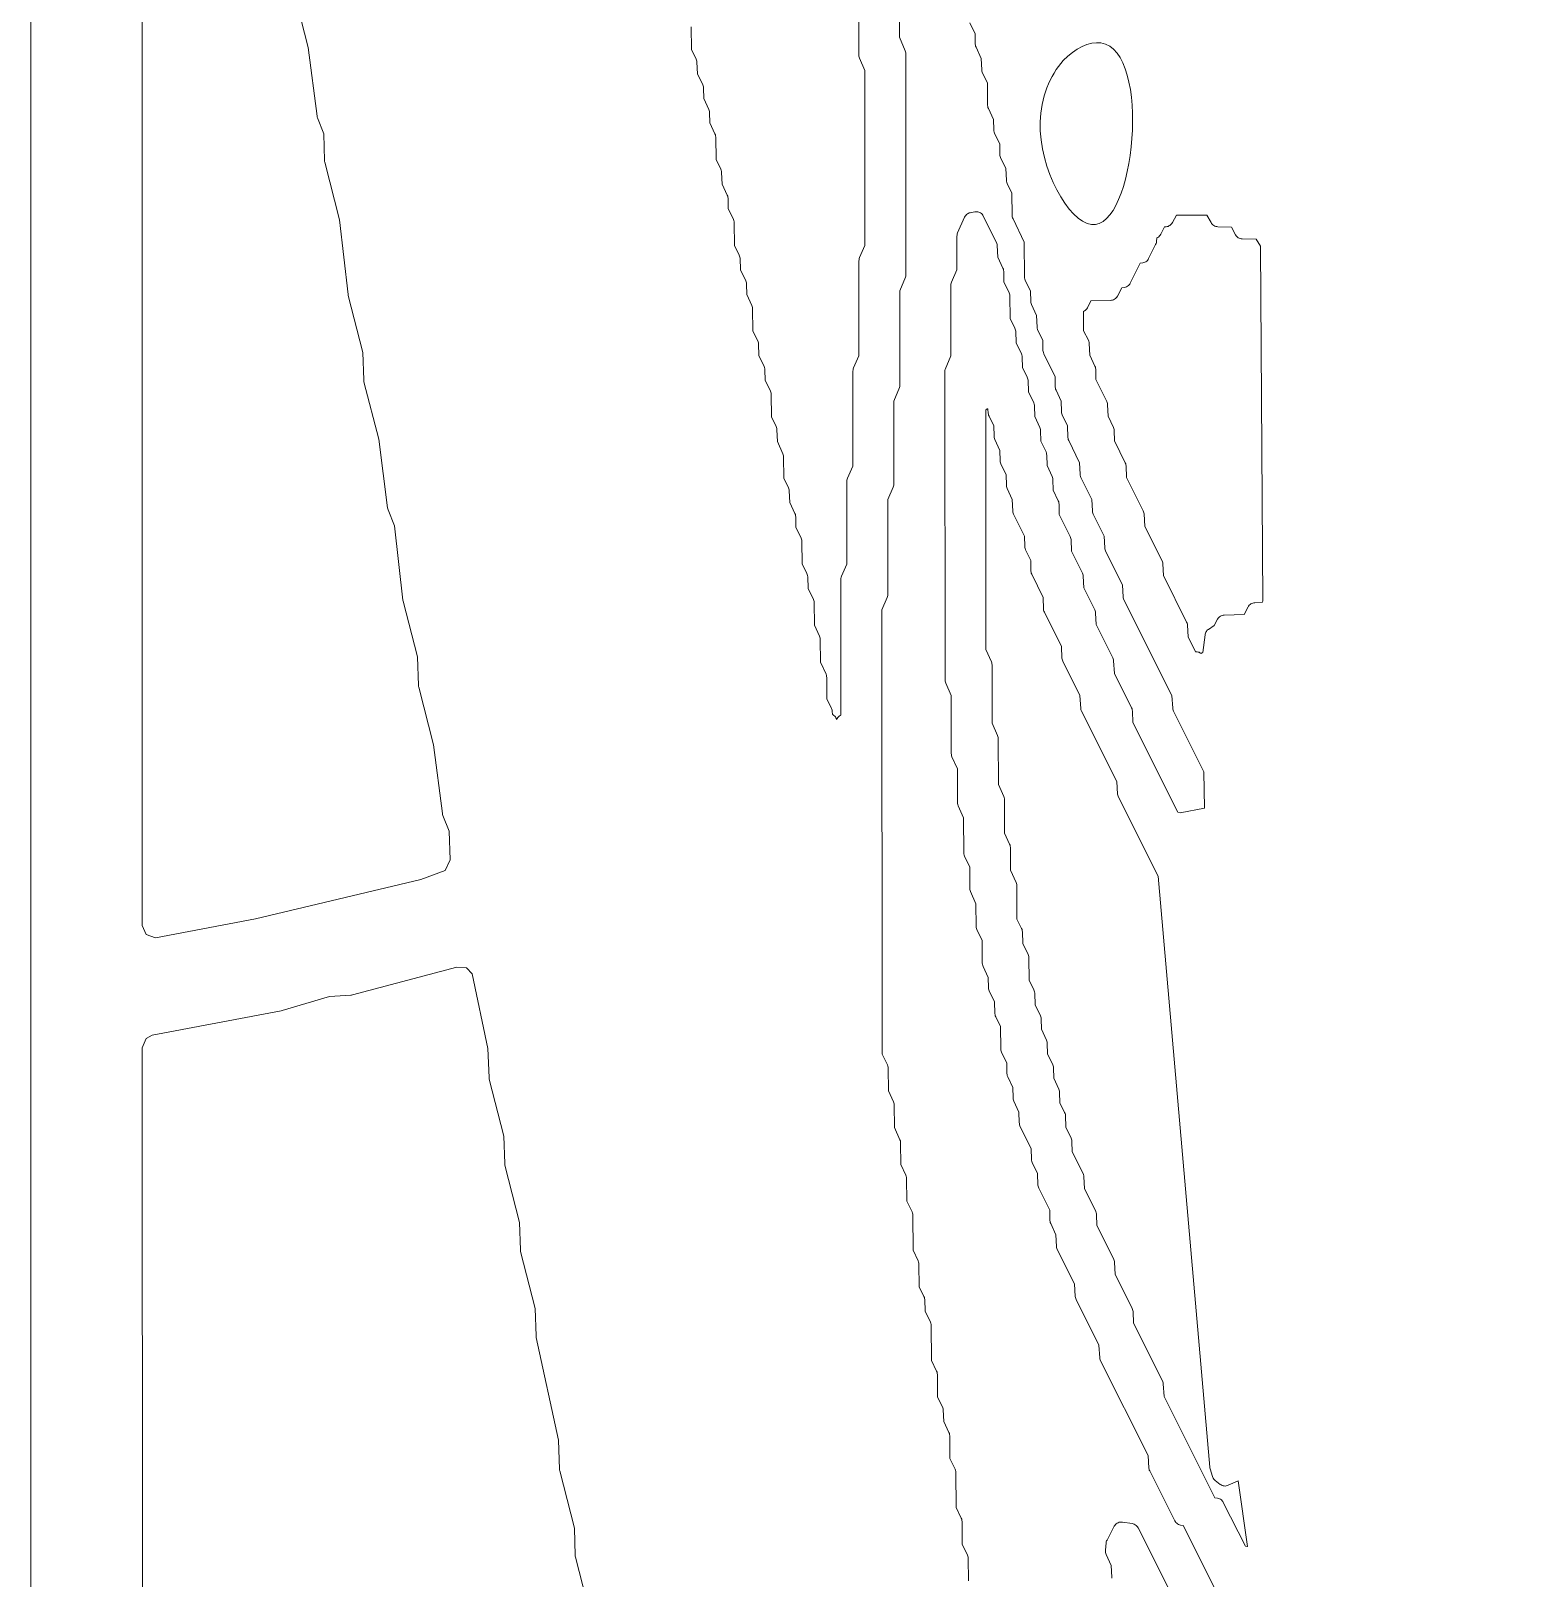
# Model space of a CAD drawing. Header units: inches. Extents: x 36 to 80.1, y 17.3 to 55.9.
# Drawn here: x 36.248 to 41.015, y 36.322 to 41.257 of the extents above; entities that cross this region are included whole.
import ezdxf

# ---------------------------------------------------------------- set-up
doc = ezdxf.new("R2010")
doc.units = ezdxf.units.IN
doc.layers.add('01_ORIGINAL_CAD', color=7, linetype='CONTINUOUS', lineweight=20)
doc.layers.add('03_ADDED_AREAS_SAME_COMPOSITION', color=7, linetype='CONTINUOUS', lineweight=15)

msp = doc.modelspace()

# ---------------------------------------------------------------- linework, layer by layer
at = {"layer": '01_ORIGINAL_CAD'}
msp.add_line((36.2477, 17.9065), (36.2477, 55.9005), dxfattribs=at)
msp.add_lwpolyline([(44.2832, 37.0838, 0.090917), (40.9305, 45.9685, -0.652582), (40.9305, 49.0108, -0.158741), (45.0035, 48.4251, -0.098355), (47.824, 46.2028), (47.7547, 46.078)], format="xyb", dxfattribs=at)
msp.add_arc((22.064, 33.1953), 21.6191, 354.05829, 36.03187, dxfattribs=at)
at = {"layer": '03_ADDED_AREAS_SAME_COMPOSITION'}
for points in [[(37.0854, 41.3884), (37.1324, 41.205), (37.1609, 40.9856), (37.1615, 40.9827), (37.1624, 40.9798), (37.1821, 40.9296), (37.1846, 40.8439), (37.1848, 40.8411), (37.1854, 40.8384), (37.2323, 40.6551), (37.2597, 40.4168), (37.2604, 40.4134), (37.307, 40.2312), (37.3096, 40.1439), (37.3098, 40.1411), (37.3104, 40.1384), (37.3574, 39.955), (37.3859, 39.7356), (37.3865, 39.7327), (37.3874, 39.7298), (37.4075, 39.6786), (37.4347, 39.4418), (37.4354, 39.4384), (37.4811, 39.2609), (37.4846, 39.1687), (37.4848, 39.166), (37.4854, 39.1634), (37.5324, 38.98), (37.5609, 38.7606), (37.5615, 38.7577), (37.5624, 38.7548), (37.5821, 38.7045), (37.5857, 38.6127), (37.5694, 38.5791), (37.4915, 38.5503), (36.9639, 38.4244), (36.6448, 38.3646), (36.6157, 38.3745), (36.6028, 38.4038), (36.6028, 43.7139)], [(39.2393, 36.3126), (39.2385, 36.3847), (39.2382, 36.3883), (39.2374, 36.3918), (39.2361, 36.3951), (39.2197, 36.4299), (39.2188, 36.502), (39.2185, 36.5055), (39.2177, 36.509), (39.2164, 36.5123), (39.2, 36.5471), (39.1991, 36.6582), (39.1988, 36.6618), (39.198, 36.6653), (39.1967, 36.6687), (39.1803, 36.7035), (39.1795, 36.7756), (39.1792, 36.7792), (39.1784, 36.7826), (39.1771, 36.786), (39.1605, 36.8212), (39.1588, 36.8583), (39.1584, 36.8617), (39.1576, 36.8651), (39.1563, 36.8683), (39.141, 36.8992), (39.1402, 36.971), (39.1399, 36.9746), (39.1391, 36.9781), (39.1378, 36.9814), (39.1214, 37.0162), (39.1205, 37.1273), (39.1202, 37.1309), (39.1194, 37.1344), (39.1181, 37.1378), (39.1015, 37.173), (39.0999, 37.2101), (39.0995, 37.2135), (39.0986, 37.2169), (39.0973, 37.2201), (39.0821, 37.251), (39.0812, 37.3228), (39.0809, 37.3264), (39.0801, 37.3298), (39.0788, 37.3332), (39.0624, 37.3679), (39.0615, 37.4791), (39.0613, 37.4827), (39.0604, 37.4862), (39.0592, 37.4895), (39.0427, 37.5243), (39.0419, 37.5964), (39.0416, 37.6), (39.0408, 37.6035), (39.0395, 37.6068), (39.0231, 37.6415), (39.0229, 37.7094), (39.0226, 37.7128), (39.0219, 37.7162), (39.0207, 37.7194), (39.0034, 37.7586), (39.0026, 37.8309), (39.0023, 37.8345), (39.0015, 37.838), (39.0002, 37.8413), (38.9838, 37.8761), (38.9829, 37.9482), (38.9826, 37.9518), (38.9818, 37.9552), (38.9805, 37.9586), (38.9642, 37.9933), (38.9628, 39.411), (38.98, 39.4501), (38.9811, 39.4533), (38.9818, 39.4567), (38.9821, 39.4602), (38.982, 39.7629), (38.9992, 39.802), (39.0003, 39.8052), (39.0011, 39.8086), (39.0013, 39.812), (39.0012, 40.0761), (39.0189, 40.1197), (39.0199, 40.1227), (39.0205, 40.1259), (39.0207, 40.1291), (39.0204, 40.428), (39.0381, 40.4716), (39.0391, 40.4746), (39.0397, 40.4778), (39.0399, 40.481), (39.0393, 41.1847), (39.0391, 41.188), (39.0384, 41.1911), (39.0374, 41.1942), (39.0197, 41.2377), (39.0192, 41.5017)], [(38.8888, 41.4439), (38.8892, 41.1802), (38.8895, 41.1768), (38.8902, 41.1734), (38.8914, 41.1702), (38.9086, 41.1312), (38.9091, 40.5732), (38.892, 40.5342), (38.8908, 40.5309), (38.8901, 40.5276), (38.8898, 40.5241), (38.8899, 40.2213), (38.8728, 40.1823), (38.8716, 40.179), (38.8709, 40.1757), (38.8706, 40.1722), (38.8707, 39.8694), (38.8536, 39.8304), (38.8524, 39.8271), (38.8517, 39.8238), (38.8514, 39.8203), (38.8515, 39.5566), (38.8343, 39.5176), (38.8331, 39.5143), (38.8324, 39.5109), (38.8322, 39.5075), (38.8324, 39.0749), (38.83, 39.0737), (38.8271, 39.0717), (38.8245, 39.0693), (38.8223, 39.0666), (38.8205, 39.0635), (38.8192, 39.0611), (38.8166, 39.066), (38.8148, 39.0689), (38.8127, 39.0715), (38.8102, 39.0738), (38.8074, 39.0757), (38.8055, 39.0766), (38.8049, 39.0868), (38.8045, 39.09), (38.8036, 39.0932), (38.8024, 39.0963), (38.7872, 39.1271), (38.7869, 39.1947), (38.7867, 39.1982), (38.7859, 39.2015), (38.7848, 39.2048), (38.7675, 39.2439), (38.7666, 39.3163), (38.7663, 39.3198), (38.7655, 39.3233), (38.7642, 39.3266), (38.7478, 39.3615), (38.747, 39.4335), (38.7467, 39.4371), (38.7459, 39.4406), (38.7446, 39.4439), (38.728, 39.4791), (38.7263, 39.5163), (38.7259, 39.5197), (38.7251, 39.523), (38.7238, 39.5262), (38.7085, 39.5571), (38.7077, 39.6289), (38.7074, 39.6325), (38.7066, 39.636), (38.7053, 39.6393), (38.6888, 39.6743), (38.6881, 39.7074), (38.6878, 39.7109), (38.687, 39.7142), (38.6857, 39.7175), (38.6691, 39.7527), (38.6674, 39.7898), (38.667, 39.7933), (38.6662, 39.7966), (38.6649, 39.7998), (38.6497, 39.8306), (38.6494, 39.8983), (38.6492, 39.9017), (38.6485, 39.9051), (38.6473, 39.9083), (38.6298, 39.9478), (38.6282, 39.9853), (38.6278, 39.9887), (38.6269, 39.992), (38.6256, 39.9952), (38.6104, 40.0261), (38.6095, 40.098), (38.6092, 40.1015), (38.6084, 40.105), (38.6072, 40.1083), (38.5907, 40.1433), (38.5899, 40.1764), (38.5896, 40.1799), (38.5888, 40.1833), (38.5875, 40.1865), (38.5709, 40.2217), (38.5693, 40.2589), (38.5689, 40.2623), (38.568, 40.2656), (38.5667, 40.2688), (38.5515, 40.2997), (38.5506, 40.3716), (38.5504, 40.3751), (38.5496, 40.3786), (38.5483, 40.3819), (38.5318, 40.4169), (38.531, 40.45), (38.5307, 40.4535), (38.5299, 40.4568), (38.5286, 40.4601), (38.512, 40.4953), (38.5104, 40.5325), (38.51, 40.5359), (38.5091, 40.5392), (38.5078, 40.5424), (38.4926, 40.5733), (38.4918, 40.6451), (38.4915, 40.6487), (38.4907, 40.6522), (38.4894, 40.6555), (38.4729, 40.6905), (38.4721, 40.7236), (38.4718, 40.727), (38.471, 40.7304), (38.4698, 40.7337), (38.4531, 40.7689), (38.4515, 40.806), (38.4511, 40.8095), (38.4502, 40.8128), (38.4489, 40.816), (38.4337, 40.8469), (38.4329, 40.9187), (38.4326, 40.9223), (38.4318, 40.9258), (38.4305, 40.9291), (38.414, 40.9641), (38.4132, 40.9972), (38.4129, 41.0006), (38.4121, 41.004), (38.4109, 41.0073), (38.3944, 41.0422), (38.3936, 41.0753), (38.3933, 41.0788), (38.3925, 41.0822), (38.3912, 41.0854), (38.3746, 41.1206), (38.373, 41.1578), (38.3726, 41.1612), (38.3717, 41.1646), (38.3704, 41.1677), (38.3552, 41.1986), (38.3544, 41.2705)], [(39.2439, 41.2834), (39.2604, 41.2484), (39.2611, 41.2153), (39.2614, 41.2118), (39.2622, 41.2084), (39.2635, 41.2052), (39.2801, 41.17), (39.2818, 41.1328), (39.2822, 41.1294), (39.283, 41.1261), (39.2843, 41.1229), (39.2996, 41.092), (39.3004, 41.0202), (39.3007, 41.0166), (39.3015, 41.0131), (39.3028, 41.0098), (39.3193, 40.9748), (39.32, 40.9417), (39.3203, 40.9383), (39.3211, 40.9349), (39.3224, 40.9316), (39.3389, 40.8967), (39.3396, 40.8636), (39.3399, 40.8601), (39.3407, 40.8567), (39.342, 40.8534), (39.3586, 40.8182), (39.3603, 40.7811), (39.3607, 40.7777), (39.3615, 40.7743), (39.3628, 40.7711), (39.3781, 40.7402), (39.3789, 40.6684), (39.3792, 40.6647), (39.3801, 40.6612), (39.3814, 40.6578), (39.4173, 40.584), (39.4182, 40.4731), (39.4185, 40.4695), (39.4193, 40.466), (39.4206, 40.4626), (39.437, 40.4277), (39.4378, 40.3945), (39.4381, 40.3911), (39.4389, 40.3877), (39.4402, 40.3844), (39.4568, 40.3492), (39.4584, 40.3121), (39.4588, 40.3087), (39.4597, 40.3053), (39.461, 40.3021), (39.4763, 40.2711), (39.477, 40.2382), (39.4774, 40.2346), (39.4782, 40.2312), (39.4795, 40.2278), (39.5155, 40.1539), (39.5162, 40.121), (39.5165, 40.1175), (39.5173, 40.1141), (39.5186, 40.1109), (39.5351, 40.0759), (39.5358, 40.0428), (39.5362, 40.0393), (39.537, 40.036), (39.5382, 40.0327), (39.5548, 39.9975), (39.5565, 39.9604), (39.5569, 39.9569), (39.5578, 39.9535), (39.5591, 39.9503), (39.594, 39.88), (39.5957, 39.8431), (39.5961, 39.8397), (39.597, 39.8363), (39.5983, 39.8331), (39.6332, 39.7628), (39.6349, 39.7259), (39.6353, 39.7224), (39.6361, 39.7191), (39.6375, 39.7159), (39.6724, 39.6455), (39.6741, 39.6087), (39.6745, 39.6052), (39.6754, 39.6018), (39.6767, 39.5986), (39.7312, 39.4892), (39.7329, 39.4524), (39.7333, 39.4489), (39.7341, 39.4455), (39.7355, 39.4423), (39.8881, 39.1373), (39.8909, 39.0968), (39.8914, 39.0935), (39.8923, 39.0904), (39.8935, 39.0873), (39.9908, 38.8932), (39.992, 38.7773), (39.9151, 38.7624), (39.9074, 38.7651), (39.7641, 39.0509), (39.7625, 39.0877), (39.7621, 39.0912), (39.7612, 39.0946), (39.7599, 39.0978), (39.7052, 39.2075), (39.7023, 39.248), (39.7019, 39.2512), (39.701, 39.2544), (39.6997, 39.2574), (39.6466, 39.3635), (39.6449, 39.4003), (39.6445, 39.4038), (39.6437, 39.4071), (39.6424, 39.4104), (39.6074, 39.4807), (39.6057, 39.5176), (39.6054, 39.521), (39.6045, 39.5244), (39.6032, 39.5276), (39.5682, 39.5979), (39.5665, 39.6348), (39.5662, 39.6382), (39.5653, 39.6416), (39.564, 39.6448), (39.5291, 39.7149), (39.5284, 39.7477), (39.5281, 39.7512), (39.5273, 39.7546), (39.526, 39.7578), (39.5095, 39.7928), (39.5088, 39.8259), (39.5084, 39.8294), (39.5076, 39.8328), (39.5064, 39.836), (39.4899, 39.8709), (39.4891, 39.9041), (39.4888, 39.9075), (39.488, 39.9109), (39.4868, 39.9142), (39.4703, 39.9491), (39.4695, 39.9822), (39.4692, 39.9857), (39.4684, 39.9891), (39.4671, 39.9923), (39.4507, 40.0273), (39.4499, 40.0604), (39.4496, 40.0639), (39.4488, 40.0672), (39.4475, 40.0705), (39.4309, 40.1057), (39.4293, 40.1428), (39.4289, 40.1463), (39.428, 40.1496), (39.4267, 40.1528), (39.4114, 40.1838), (39.4107, 40.2167), (39.4103, 40.2202), (39.4095, 40.2236), (39.4083, 40.2268), (39.3917, 40.262), (39.39, 40.2992), (39.3896, 40.3026), (39.3888, 40.3059), (39.3875, 40.3091), (39.3722, 40.34), (39.3714, 40.4119), (39.3711, 40.4154), (39.3703, 40.4189), (39.369, 40.4222), (39.3525, 40.4572), (39.3518, 40.4903), (39.3515, 40.4938), (39.3507, 40.4972), (39.3494, 40.5004), (39.3328, 40.5356), (39.3311, 40.5728), (39.3307, 40.5762), (39.3299, 40.5796), (39.3285, 40.5829), (39.2863, 40.667), (39.2847, 40.6698), (39.2827, 40.6724), (39.2804, 40.6747), (39.2778, 40.6767), (39.2749, 40.6783), (39.2719, 40.6795), (39.2688, 40.6804), (39.2656, 40.6808), (39.2623, 40.6808), (39.2591, 40.6804), (39.2451, 40.6776), (39.2418, 40.6767), (39.2386, 40.6753), (39.2357, 40.6736), (39.2331, 40.6715), (39.2307, 40.669), (39.2287, 40.6663), (39.2271, 40.6633), (39.2046, 40.613), (39.2034, 40.6097), (39.2027, 40.6063), (39.2025, 40.6028), (39.2024, 40.4955), (39.1852, 40.4564), (39.184, 40.4532), (39.1833, 40.4498), (39.1831, 40.4464), (39.1831, 40.2214), (39.1654, 40.1778), (39.1644, 40.1748), (39.1638, 40.1716), (39.1636, 40.1684), (39.1647, 39.1867), (39.165, 39.1833), (39.1657, 39.1799), (39.1669, 39.1767), (39.1841, 39.1377), (39.1845, 38.9522), (39.1847, 38.9487), (39.1855, 38.9453), (39.1866, 38.9421), (39.2039, 38.9031), (39.2042, 38.7958), (39.2044, 38.7924), (39.2052, 38.789), (39.2063, 38.7857), (39.2236, 38.7467), (39.2245, 38.6352), (39.2248, 38.6316), (39.2256, 38.6281), (39.2269, 38.6248), (39.2433, 38.59), (39.2435, 38.5221), (39.2438, 38.5187), (39.2445, 38.5154), (39.2457, 38.5121), (39.263, 38.473), (39.2638, 38.4006), (39.2641, 38.3971), (39.2649, 38.3936), (39.2662, 38.3902), (39.2826, 38.3554), (39.2835, 38.2834), (39.2838, 38.2798), (39.2846, 38.2763), (39.2859, 38.273), (39.3024, 38.238), (39.3031, 38.2049), (39.3034, 38.2015), (39.3042, 38.1981), (39.3055, 38.1948), (39.3221, 38.1596), (39.3237, 38.1225), (39.3241, 38.119), (39.325, 38.1157), (39.3263, 38.1125), (39.3415, 38.0816), (39.3424, 38.0098), (39.3427, 38.0062), (39.3435, 38.0027), (39.3448, 37.9994), (39.3612, 37.9645), (39.362, 37.9313), (39.3623, 37.9279), (39.3631, 37.9245), (39.3644, 37.9212), (39.3809, 37.8863), (39.3816, 37.8532), (39.3819, 37.8497), (39.3827, 37.8463), (39.384, 37.8431), (39.4005, 37.8081), (39.4012, 37.775), (39.4016, 37.7714), (39.4024, 37.768), (39.4037, 37.7646), (39.4397, 37.6907), (39.4404, 37.6578), (39.4407, 37.6543), (39.4415, 37.6509), (39.4428, 37.6477), (39.4594, 37.6125), (39.4611, 37.5753), (39.4615, 37.5719), (39.4623, 37.5685), (39.4637, 37.5653), (39.4985, 37.4952), (39.4992, 37.4624), (39.4996, 37.4589), (39.5004, 37.4555), (39.5016, 37.4523), (39.5182, 37.4171), (39.5199, 37.3799), (39.5203, 37.3765), (39.5212, 37.3731), (39.5225, 37.3699), (39.5772, 37.2602), (39.5801, 37.2197), (39.5805, 37.2164), (39.5814, 37.2133), (39.5826, 37.2102), (39.6555, 37.0648), (39.6584, 37.0243), (39.6589, 37.021), (39.6597, 37.0179), (39.661, 37.0149), (39.8122, 36.7131), (39.8151, 36.6727), (39.8155, 36.6694), (39.8164, 36.6662), (39.8177, 36.6632), (39.8977, 36.5042), (39.8994, 36.5013), (39.9014, 36.4987), (39.9038, 36.4964), (39.9065, 36.4944), (39.9094, 36.4928), (39.9125, 36.4916), (39.9157, 36.4908), (39.9244, 36.4893), (40.1114, 36.1163)], [(36.6073, 30.672), (36.6028, 38.0132), (36.615, 38.0427), (36.6345, 38.0532), (37.0467, 38.1316), (37.0492, 38.1322), (37.2005, 38.1775), (37.2684, 38.1812), (37.2709, 38.1814), (37.2735, 38.182), (37.6072, 38.2708), (37.6371, 38.2686), (37.6556, 38.2488), (37.7061, 38.0114), (37.7096, 37.9187), (37.7098, 37.916), (37.7104, 37.9134), (37.757, 37.7312), (37.7596, 37.6439), (37.7598, 37.6411), (37.7604, 37.6384), (37.807, 37.4562), (37.8096, 37.3689), (37.8098, 37.3661), (37.8104, 37.3634), (37.857, 37.1812), (37.8596, 37.0939), (37.8601, 37.0893), (37.9311, 36.7614), (37.9346, 36.6687), (37.9348, 36.666), (37.9354, 36.6634), (37.982, 36.4812), (37.9846, 36.3939), (37.9848, 36.3911), (37.9854, 36.3884), (38.0323, 36.2051)], [(40.505, 35.0362), (39.7806, 36.4817), (39.7788, 36.4846), (39.7767, 36.4873), (39.7743, 36.4897), (39.7715, 36.4917), (39.7685, 36.4933), (39.7653, 36.4945), (39.7619, 36.4952), (39.7303, 36.4999), (39.7269, 36.5002), (39.7234, 36.5), (39.7201, 36.4994), (39.7168, 36.4982), (39.7138, 36.4967), (39.711, 36.4947), (39.7084, 36.4924), (39.7063, 36.4898), (39.7045, 36.4868), (39.6814, 36.4429), (39.68, 36.44), (39.6791, 36.4369), (39.6786, 36.4337), (39.6763, 36.4101), (39.6761, 36.4067), (39.6765, 36.4033), (39.6773, 36.4001), (39.6785, 36.3969), (39.6951, 36.3617), (39.6968, 36.3246), (39.6972, 36.3211)]]:
    msp.add_lwpolyline(points, dxfattribs=at)
for points in [[(39.6068, 40.3628), (39.6092, 40.364), (39.6121, 40.366), (39.6147, 40.3684), (39.6169, 40.3712), (39.6187, 40.3742), (39.6299, 40.3963), (39.6928, 40.3977), (39.6961, 40.398), (39.6993, 40.3987), (39.7024, 40.3999), (39.7053, 40.4014), (39.708, 40.4034), (39.7104, 40.4056), (39.7125, 40.4082), (39.7143, 40.411), (39.7284, 40.4377), (39.7376, 40.4393), (39.7408, 40.4401), (39.7439, 40.4413), (39.7467, 40.4429), (39.7494, 40.4449), (39.7518, 40.4472), (39.7538, 40.4498), (39.7555, 40.4527), (39.7873, 40.516), (39.7961, 40.5176), (39.7993, 40.5184), (39.8024, 40.5196), (39.8053, 40.5212), (39.808, 40.5232), (39.8104, 40.5255), (39.8124, 40.5282), (39.8141, 40.531), (39.8366, 40.5762), (39.8379, 40.5793), (39.8388, 40.5825), (39.8392, 40.5858), (39.8399, 40.5972), (39.8403, 40.5973), (39.8435, 40.5989), (39.8464, 40.6009), (39.849, 40.6033), (39.8512, 40.6061), (39.853, 40.6091), (39.8647, 40.6322), (39.8701, 40.6326), (39.8731, 40.6331), (39.8761, 40.634), (39.879, 40.6352), (39.8817, 40.6367), (39.8842, 40.6386), (39.8864, 40.6408), (39.8883, 40.6432), (39.8899, 40.6458), (39.9028, 40.67), (40.0003, 40.6701), (40.0132, 40.646), (40.0149, 40.6432), (40.017, 40.6407), (40.0194, 40.6384), (40.0221, 40.6365), (40.025, 40.635), (40.0281, 40.6338), (40.0313, 40.6331), (40.0345, 40.6328), (40.0783, 40.6316), (40.0914, 40.607), (40.0931, 40.6042), (40.0952, 40.6017), (40.0976, 40.5995), (40.1003, 40.5975), (40.1032, 40.596), (40.1063, 40.5949), (40.1095, 40.5941), (40.1127, 40.5938), (40.1577, 40.5926), (40.1714, 40.5708), (40.1788, 39.4386), (40.1766, 39.4342), (40.1526, 39.4331), (40.1494, 39.4327), (40.1462, 39.4319), (40.1432, 39.4308), (40.1403, 39.4292), (40.1377, 39.4273), (40.1354, 39.4251), (40.1333, 39.4226), (40.1316, 39.4198), (40.1186, 39.3953), (40.0554, 39.3938), (40.0522, 39.3936), (40.049, 39.3928), (40.0459, 39.3917), (40.043, 39.3902), (40.0403, 39.3883), (40.0379, 39.3861), (40.0358, 39.3836), (40.0341, 39.3808), (40.0231, 39.3606), (40.0048, 39.3482), (40.0024, 39.3463), (40.0003, 39.3441), (39.9984, 39.3417), (39.9968, 39.3391), (39.9956, 39.3363), (39.9947, 39.3334), (39.9941, 39.3304), (39.9876, 39.2744), (39.9847, 39.273), (39.9822, 39.2712), (39.9806, 39.2724), (39.9779, 39.2739), (39.9751, 39.2751), (39.9721, 39.2759), (39.9691, 39.2763), (39.9638, 39.2768), (39.9398, 39.3248), (39.9381, 39.3617), (39.9377, 39.3651), (39.9368, 39.3685), (39.9355, 39.3717), (39.8614, 39.5202), (39.8598, 39.557), (39.8594, 39.5605), (39.8585, 39.5639), (39.8572, 39.5671), (39.8025, 39.6768), (39.7996, 39.7173), (39.7991, 39.7205), (39.7983, 39.7237), (39.797, 39.7267), (39.7438, 39.8328), (39.7422, 39.8696), (39.7418, 39.8731), (39.7409, 39.8764), (39.7396, 39.8797), (39.7048, 39.9497), (39.704, 39.9826), (39.7037, 39.986), (39.7029, 39.9894), (39.7017, 39.9927), (39.685, 40.0279), (39.6834, 40.065), (39.683, 40.0685), (39.6821, 40.0718), (39.6808, 40.0751), (39.646, 40.1451), (39.6452, 40.178), (39.6449, 40.1814), (39.6441, 40.1848), (39.6428, 40.1881), (39.6262, 40.2233), (39.6246, 40.2604), (39.6242, 40.2639), (39.6233, 40.2672), (39.622, 40.2704), (39.6068, 40.3011)], [(39.2993, 40.0521), (39.2999, 40.0518), (39.3015, 40.0512), (39.3024, 40.0377), (39.3028, 40.0344), (39.3037, 40.0313), (39.3049, 40.0282), (39.3202, 39.9972), (39.321, 39.9643), (39.3213, 39.9608), (39.3221, 39.9574), (39.3233, 39.9542), (39.3398, 39.9193), (39.3406, 39.8861), (39.3409, 39.8827), (39.3417, 39.8793), (39.343, 39.876), (39.3594, 39.8411), (39.3602, 39.808), (39.3605, 39.8045), (39.3613, 39.8011), (39.3626, 39.7979), (39.3792, 39.7627), (39.3808, 39.7255), (39.3812, 39.7221), (39.3821, 39.7187), (39.3834, 39.7155), (39.4183, 39.6454), (39.419, 39.6126), (39.4193, 39.6091), (39.4201, 39.6057), (39.4214, 39.6025), (39.4379, 39.5675), (39.4386, 39.5344), (39.439, 39.5308), (39.4398, 39.5274), (39.4411, 39.524), (39.4772, 39.4499), (39.4788, 39.4129), (39.4792, 39.4094), (39.4801, 39.4061), (39.4814, 39.4028), (39.536, 39.2935), (39.5376, 39.2566), (39.538, 39.2531), (39.5389, 39.2498), (39.5402, 39.2465), (39.5949, 39.1368), (39.5978, 39.0963), (39.5982, 39.0931), (39.5991, 39.0899), (39.6004, 39.0869), (39.7124, 38.8633), (39.7153, 38.8228), (39.7158, 38.8196), (39.7166, 38.8164), (39.7179, 38.8134), (39.8446, 38.5606), (40.0091, 36.6756), (40.0095, 36.6729), (40.0102, 36.6702), (40.0181, 36.6453), (40.0192, 36.6425), (40.0206, 36.6398), (40.0223, 36.6374), (40.0243, 36.6351), (40.0265, 36.6332), (40.0426, 36.6206), (40.0454, 36.6187), (40.0484, 36.6172), (40.0517, 36.6161), (40.055, 36.6155), (40.0584, 36.6153), (40.0618, 36.6156), (40.0651, 36.6164), (40.0683, 36.6176), (40.1002, 36.632), (40.1294, 36.4223), (40.1282, 36.4225), (40.1229, 36.423), (40.0524, 36.5631), (40.0507, 36.5659), (40.0487, 36.5685), (40.0463, 36.5708), (40.0436, 36.5728), (40.0407, 36.5744), (40.0376, 36.5757), (40.0344, 36.5764), (40.0257, 36.578), (39.8638, 36.901), (39.8609, 36.9415), (39.8604, 36.9448), (39.8596, 36.9479), (39.8583, 36.9509), (39.766, 37.1351), (39.7643, 37.172), (39.7639, 37.1755), (39.7631, 37.1788), (39.7617, 37.182), (39.7072, 37.2914), (39.7056, 37.3283), (39.7052, 37.3318), (39.7043, 37.3351), (39.703, 37.3383), (39.6486, 37.4475), (39.6478, 37.4803), (39.6475, 37.4839), (39.6466, 37.4873), (39.6453, 37.4907), (39.6092, 37.5648), (39.6076, 37.6018), (39.6072, 37.6053), (39.6063, 37.6086), (39.605, 37.6118), (39.5702, 37.6819), (39.5694, 37.7148), (39.5691, 37.7182), (39.5683, 37.7216), (39.567, 37.7249), (39.5504, 37.7601), (39.5488, 37.7972), (39.5484, 37.8006), (39.5475, 37.804), (39.5462, 37.8072), (39.5309, 37.8382), (39.5302, 37.8711), (39.5299, 37.8746), (39.5291, 37.8779), (39.5278, 37.8812), (39.5113, 37.9161), (39.5106, 37.9493), (39.5102, 37.9527), (39.5094, 37.9561), (39.5082, 37.9594), (39.4917, 37.9943), (39.4909, 38.0274), (39.4906, 38.0309), (39.4898, 38.0343), (39.4886, 38.0375), (39.4721, 38.0725), (39.4713, 38.1056), (39.471, 38.1091), (39.4702, 38.1124), (39.4689, 38.1157), (39.4523, 38.1509), (39.4507, 38.188), (39.4503, 38.1915), (39.4494, 38.1948), (39.4481, 38.198), (39.4329, 38.2289), (39.4321, 38.3007), (39.4318, 38.3043), (39.431, 38.3078), (39.4297, 38.3111), (39.4131, 38.3463), (39.4114, 38.3835), (39.411, 38.3869), (39.4102, 38.3902), (39.4089, 38.3934), (39.3937, 38.4242), (39.3934, 38.531), (39.3931, 38.5344), (39.3924, 38.5378), (39.3912, 38.541), (39.3739, 38.5801), (39.3731, 38.6525), (39.3728, 38.6561), (39.372, 38.6596), (39.3707, 38.6629), (39.3543, 38.6976), (39.354, 38.8046), (39.3538, 38.808), (39.3531, 38.8114), (39.3519, 38.8146), (39.3346, 38.8536), (39.3343, 39), (39.334, 39.0035), (39.3333, 39.0068), (39.3322, 39.0101), (39.3149, 39.0491), (39.3145, 39.2346), (39.3143, 39.238), (39.3136, 39.2414), (39.3124, 39.2446), (39.2951, 39.2836), (39.2944, 40.0485), (39.2949, 40.0487), (39.2977, 40.0506)]]:
    msp.add_lwpolyline(points, close=True, dxfattribs=at)
msp.add_open_spline([(39.6615, 41.2192), (39.8263, 41.1962), (39.7718, 40.6218), (39.6315, 40.6397), (39.5591, 40.6489), (39.4638, 40.8162), (39.4683, 40.9669), (39.4706, 41.0435), (39.4986, 41.1158), (39.5418, 41.1629), (39.5781, 41.2025), (39.6252, 41.2243), (39.6615, 41.2192)], degree=3, knots=[0, 0, 0, 0, 0.500105, 0.500105, 0.500105, 0.758405, 0.758405, 0.758405, 0.88963, 0.88963, 0.88963, 1, 1, 1, 1], dxfattribs=at)

doc.saveas('drawing.dxf')
